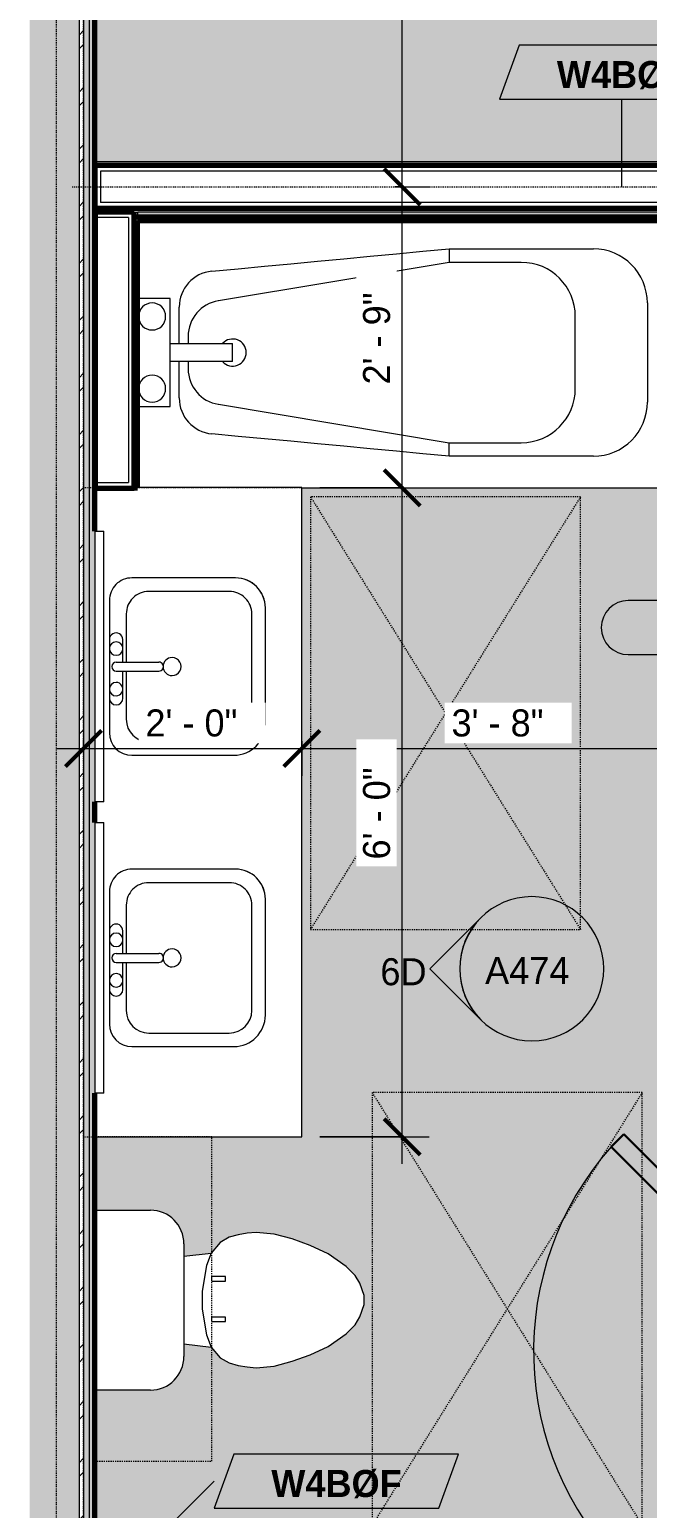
# Model space of a CAD drawing. Header units: inches. Extents: x -2533 to -979, y 116 to 10917.
# Drawn here: x -1989.1 to -1920.4, y 10524.3 to 10688.4 of the extents above; entities that cross this region are included whole.
import ezdxf

# ---------------------------------------------------------------- set-up
doc = ezdxf.new("R2010")
doc.units = ezdxf.units.IN
doc.header["$MEASUREMENT"] = 0
doc.linetypes.add('Dash', pattern=[0.25, 0.125, -0.125])
doc.linetypes.add('Dash 3_32_', pattern=[0.1875, 0.09375, -0.09375])
for name, color, linetype, lineweight in [('0-5', 130, 'Continuous', 5), ('A-ANNO-DIMS', 211, 'Continuous', 9), ('A-ANNO-DIMS-32', 211, 'Continuous', 9), ('A-DETL-1', 90, 'Dash 3_32_', 18), ('A-DOOR', 31, 'Continuous', 18), ('A-DOOR-3', 31, 'Continuous', 30), ('A-DOOR-4', 31, 'Continuous', 9), ('A-DOOR-FRAM-3', 31, 'Continuous', 30), ('A-DOOR-IDEN', 31, 'Continuous', 9), ('A-GENM', 5, 'Continuous', 9), ('A-GENM-HDLN', 13, 'Dash', 9), ('A-WALL', 113, 'Continuous', 18), ('A-WALL-2', 250, 'Continuous', 18), ('A-WALL-3', 113, 'Continuous', 70), ('A-WALL-IDEN', 211, 'Continuous', 9), ('A-WALL-PATT-1', 7, 'Continuous', 9), ('A-WALL-PATT-2', 8, 'Continuous', 9), ('A-WALL-PATT-3', 253, 'Continuous', 9), ('G-ANNO-SYMB', 111, 'Continuous', 9), ('I-WALL-1', 10, 'Continuous', 70), ('P-SANR-FIXT', 6, 'Continuous', 9), ('Q-CASE', 31, 'Continuous', 9), ('Q-CASE-1', 31, 'Dash', 9)]:
    doc.layers.add(name, color=color, linetype=linetype, lineweight=lineweight)
doc.layers.add('A-AREA-PATT-1', color=7, linetype='Continuous', lineweight=9, transparency=1)
doc.styles.add('Century Gothic', font='ufonts.com_century-gothic.ttf', dxfattribs={"height": 3})
doc.styles.add('Century Gothic_B', font='GOTHICB.TTF', dxfattribs={"height": 3})
doc.dimstyles.new('OD_1__HACK_2', dxfattribs={"dimscale": 12, "dimtxt": 3.132505, "dimasz": 0.333333, "dimexe": 0.25, "dimexo": 0.166667, "dimgap": 0.041667, "dimtad": 1, "dimdec": 0, "dimzin": 3, "dimdsep": 46, "dimlunit": 4, "dimtxsty": 'Century Gothic', "dimblk1": 'OBLIQUE', "dimblk2": 'OBLIQUE', "dimsah": 1, "dimcen": 0.09, "dimdle": 0.25, "dimazin": 0, "dimtfac": 1, "dimtdec": 4, "dimtix": 1, "dimtmove": 0, "dimatfit": 3, "dimfxl": 1, "dimtvp": 1, "dimtfill": 1, "dimfrac": 2, "dimtolj": 1, "dimtzin": 0, "dimarcsym": 2})
pattern_1 = [(0, (0, 0), (10.24, 2.56), [0.422, -7.258, 0.422, -7.258, -40.96]), (0, (0, 0), (10.24, 2.56), [-15.36, 0.422, -14.938, 0.422, -7.258, -17.92]), (0, (0, 0), (10.24, 2.56), [-38.4, 0.422, -4.698, 0.422, -12.378]), (120, (3.84, 1.28), (-7.33702503, 7.58810013), [0.422, -7.258, 0.422, -7.258, -40.96]), (120, (3.84, 1.28), (-7.33702503, 7.58810013), [-15.36, 0.422, -14.938, 0.422, -7.258, -17.92]), (120, (3.84, 1.28), (-7.33702503, 7.58810013), [-38.4, 0.422, -4.698, 0.422, -12.378]), (240, (5.12, 6.4), (-2.90297497, -10.14810013), [0.422, -7.258, 0.422, -7.258, -40.96]), (240, (5.12, 6.4), (-2.90297497, -10.14810013), [-15.36, 0.422, -14.938, 0.422, -7.258, -17.92]), (240, (5.12, 6.4), (-2.90297497, -10.14810013), [-38.4, 0.422, -4.698, 0.422, -12.378])]

# ---------------------------------------------------------------- blocks, each defined once
blk = doc.blocks.new('CTR - 1st Phase - Common Walls_rvt-2-2ND _ 3RD FLOOR - 2BD C - ADA TYPE B')
at = {"layer": 'A-WALL-PATT-1'}
h = blk.add_hatch(dxfattribs=at)
h.set_pattern_fill('FP_1', color=256, style=0, pattern_type=2)
h.set_pattern_definition(pattern_1)
h.paths.add_polyline_path([(-2510.12, 10457.54), (-2509.5, 10457.54), (-2509.5, 10843.14), (-2510.12, 10843.14), (-2510.12, 10458.16)], flags=0)
h = blk.add_hatch(dxfattribs=at)
h.set_pattern_fill('FP_1', color=256, style=0, pattern_type=2)
h.set_pattern_definition(pattern_1)
h.paths.add_polyline_path([(-2508.87, 10458.16), (-2508.87, 10843.14), (-2509.5, 10843.14), (-2509.5, 10458.16)], flags=0)
at = {"layer": 'A-WALL-PATT-2'}
h = blk.add_hatch(dxfattribs=at)
h.set_pattern_fill('FP_2', color=256, style=0, pattern_type=2)
h.set_pattern_definition([(45, (0, 0), (-3.1678384, 3.1678384), []), (45, (0, 4.8), (-3.1678384, 3.1678384), [])])
h.paths.add_polyline_path([(-2510.62, 10457.54), (-2510.12, 10457.54), (-2510.12, 10843.14), (-2510.62, 10843.14), (-2510.62, 10458.16)], flags=0)
at = {"layer": 'A-WALL-PATT-3'}
h = blk.add_hatch(dxfattribs=at)
h.set_pattern_fill('FP_3', color=256, style=0, pattern_type=2)
h.set_pattern_definition([(161.57, (0.16, 0.16), (-1.279773737, -0.000426766), [0, -9.107, 1.011, 0]), (18.43, (-0.16, 0.16), (-1.279773737, 0.000426766), [0, -9.107, 1.011, 0]), (108.43, (0.16, 0.16), (0.639452382, -3.199964008), [3.035, -7.083]), (71.57, (-0.16, 0.16), (0.639452382, 3.199964008), [3.035, -7.083])])
h.paths.add_polyline_path([(-2516.12, 10457.54), (-2510.62, 10457.54), (-2510.62, 10843.14), (-2516.12, 10843.14), (-2516.12, 10458.16)], flags=0)
at = {"layer": 'A-WALL-2'}
for p, q in [((-2510.62, 10843.14), (-2510.62, 10458.16)), ((-2510.12, 10843.14), (-2510.12, 10458.16)), ((-2509.5, 10843.14), (-2509.5, 10458.16))]:
    blk.add_line(p, q, dxfattribs=at)
at = {"layer": 'I-WALL-1'}
for p, q in [((-2508.87, 10632.74), (-2508.87, 10843.14)), ((-2508.87, 10600.42), (-2508.87, 10602.74)), ((-2508.87, 10458.16), (-2508.87, 10570.42))]:
    blk.add_line(p, q, dxfattribs=at)
blk = doc.blocks.new('Toilet-Domestic-3D - Toilet-Domestic-3D-1352612-2ND _ 3RD FLOOR - 2BD C - ADA TYPE B')
at = {"layer": 'P-SANR-FIXT'}
for p, q in [((-9.98, 11.75), (-9.98, 17.93)), ((9.98, 17.93), (9.98, 11.75)), ((6.25, 8.02), (-6.25, 8.02)), ((-4.86, 8.02), (-5.21, 5)), ((4.86, 8.02), (5.21, 5)), ((-5.21, 5), (-6.4, 4)), ((-3.84, 5.5), (-5.21, 5)), ((-1, 6), (-3.84, 5.5)), ((1, 6), (-1, 6)), ((3.84, 5.5), (1, 6)), ((5.21, 5), (3.84, 5.5)), ((6.4, 4), (5.21, 5)), ((-6.4, 4), (-6.97, 3)), ((6.97, 3), (6.4, 4)), ((-7.24, 2), (-7.41, 1)), ((-6.97, 3), (-7.24, 2)), ((7.24, 2), (6.97, 3)), ((7.41, 1), (7.24, 2)), ((-7.41, 1), (-7.5, 0)), ((7.5, 0), (7.41, 1)), ((-7.5, 0), (-7.33, -1.99)), ((7.33, -1.99), (7.5, 0)), ((-7.33, -1.99), (-6.79, -4)), ((6.79, -4), (7.33, -1.99)), ((-6.79, -4), (-6.06, -6)), ((6.06, -6), (6.79, -4)), ((-6.06, -6), (-5.13, -8)), ((5.13, -8), (6.06, -6)), ((-5.13, -8), (-3.74, -10)), ((3.74, -10), (5.13, -8)), ((-3.74, -10), (-2.74, -11)), ((-2.74, -11), (-1.87, -11.5)), ((1.87, -11.5), (2.74, -11)), ((2.74, -11), (3.74, -10)), ((-1.87, -11.5), (-0.5, -12)), ((-0.5, -12), (0.5, -12)), ((0.5, -12), (1.87, -11.5))]:
    blk.add_line(p, q, dxfattribs=at)
for centre, start, end in [((-6.25, 11.75), 180, 270), ((6.25, 11.75), 270, 360)]:
    blk.add_arc(centre, 3.73, start, end, dxfattribs=at)
blk = doc.blocks.new('Bath Vanity - Bath Vanity 72_-2551085-2ND _ 3RD FLOOR - 2BD C - ADA TYPE B')
at = {"layer": 'Q-CASE'}
for p, q in [((-35.26, -1), (-35.26, -24)), ((36.74, -24), (36.74, -5.75)), ((-35.26, -24), (36.74, -24))]:
    blk.add_line(p, q, dxfattribs=at)
blk = doc.blocks.new('ADA Clearances - 30_x48_-3054095-2ND _ 3RD FLOOR - 2BD C - ADA TYPE B')
at = {"layer": 'A-GENM-HDLN'}
for p, q in [((15, -24), (-15, 24)), ((-15, -24), (15, 24)), ((15, 24), (-15, 24)), ((-15, 24), (-15, -24)), ((15, -24), (15, 24)), ((-15, -24), (15, -24))]:
    blk.add_line(p, q, dxfattribs=at)
blk = doc.blocks.new('M_Sink Vanity-Square - 500 x 440mm-1352614-2ND _ 3RD FLOOR - 2BD C - ADA TYPE B')
at = {"layer": 'P-SANR-FIXT'}
for p, q in [((7.96, 7.09), (-6.72, 7.09)), ((7.96, 7.09), (-6.72, 7.09)), ((3.62, 7.09), (-2.88, 7.09)), ((0.12, 5.22), (-5.22, 5.22)), ((-2.88, 5.59), (0.12, 5.59)), ((0.12, 6.33), (0.12, 1.59)), ((1.12, 6.33), (1.12, 1.59)), ((1.12, 5.59), (3.62, 5.59)), ((6.46, 5.22), (1.12, 5.22)), ((-9.22, 4.59), (-9.22, -6.73)), ((-9.22, 4.59), (-9.22, -6.73)), ((10.46, -6.91), (10.46, 4.59)), ((10.46, -6.91), (10.46, 4.59)), ((-7.72, 2.72), (-7.72, -6.23)), ((8.96, -6.23), (8.96, 2.72)), ((-5.22, -8.73), (6.46, -8.73)), ((-5.72, -10.23), (7.14, -10.23)), ((-5.72, -10.23), (7.14, -10.23))]:
    blk.add_line(p, q, dxfattribs=at)
for centre, radius, start, end in [((-6.72, 4.59), 2.5, 90, 180), ((-6.72, 4.59), 2.5, 90, 180), ((-2.88, 6.34), 0.75, 90, 270), ((-1.88, 6.34), 0.75, 360, 180), ((0.62, 6.33), 0.5, 360, 180), ((2.62, 6.34), 0.75, 360, 180), ((3.62, 6.34), 0.75, 270, 90), ((7.96, 4.59), 2.5, 0, 90), ((7.96, 4.59), 2.5, 360, 90), ((-5.22, 2.72), 2.5, 90, 180), ((-1.88, 6.34), 0.75, 180, 0), ((2.62, 6.34), 0.75, 180, 360), ((6.46, 2.72), 2.5, 0, 90), ((0.62, 0.13), 1, 360, 180), ((0.62, 0.13), 1, 180, 0), ((0.62, 1.59), 0.5, 180, 0), ((-5.22, -6.23), 2.5, 180, 270), ((6.46, -6.23), 2.5, 270, 0), ((-5.72, -6.73), 3.5, 180, 270), ((-5.72, -6.73), 3.5, 180, 270), ((7.14, -6.91), 3.32, 270, 360), ((7.14, -6.91), 3.32, 270, 0)]:
    blk.add_arc(centre, radius, start, end, dxfattribs=at)
blk = doc.blocks.new('SWING - SINGLE - FLUSH - 2-10 x 6-8 - PRIVACY-3199407-2ND _ 3RD FLOOR - 2BD C - ADA TYPE B')
at = {"layer": 'A-DOOR-3'}
for p, q in [((15, 2.37), (15, 36.38)), ((17, 36.38), (15, 36.38)), ((17, 2.37), (17, 36.38)), ((17, 2.37), (15, 2.37))]:
    blk.add_line(p, q, dxfattribs=at)
at = {"layer": 'A-DOOR-4'}
blk.add_arc((17, 2.37), 34.07, 93.3657, 180, dxfattribs=at)
at = {"layer": 'A-DOOR-FRAM-3'}
for p, q in [((-17, 3.37), (-20, 3.37)), ((-20, 3.37), (-20, 2.37)), ((-17, 2.37), (-17, 3.37)), ((20, 3.37), (17, 3.37)), ((17, 3.37), (17, 2.37)), ((20, 2.37), (20, 3.37)), ((-20, 2.37), (-17, 2.37)), ((17, 2.37), (20, 2.37)), ((-17, -2.38), (-20, -2.38)), ((-20, -2.38), (-20, -3.38)), ((-17, -3.38), (-17, -2.38)), ((20, -2.38), (17, -2.38)), ((17, -2.38), (17, -3.38)), ((20, -3.38), (20, -2.38)), ((-20, -3.38), (-17, -3.38)), ((17, -3.38), (20, -3.38))]:
    blk.add_line(p, q, dxfattribs=at)
blk = doc.blocks.new('SWING - SINGLE - FLUSH - 2-8 x 6-8 - PASSAGE-3199406-2ND _ 3RD FLOOR - 2BD C - ADA TYPE B')
at = {"layer": 'A-DOOR-3'}
for p, q in [((14, 2.37), (14, 34.38)), ((16, 34.38), (14, 34.38)), ((16, 2.37), (16, 34.38)), ((16, 2.37), (14, 2.37))]:
    blk.add_line(p, q, dxfattribs=at)
at = {"layer": 'A-DOOR-4'}
blk.add_arc((16, 2.37), 32.07, 93.5759, 180, dxfattribs=at)
at = {"layer": 'A-DOOR-FRAM-3'}
for p, q in [((-16, 3.37), (-19, 3.37)), ((-19, 3.37), (-19, 2.37)), ((-16, 2.37), (-16, 3.37)), ((19, 3.37), (16, 3.37)), ((16, 3.37), (16, 2.37)), ((19, 2.37), (19, 3.37)), ((-19, 2.37), (-16, 2.37)), ((16, 2.37), (19, 2.37)), ((-16, -2.38), (-19, -2.38)), ((-19, -2.38), (-19, -3.38)), ((-16, -3.38), (-16, -2.38)), ((19, -2.38), (16, -2.38)), ((16, -2.38), (16, -3.38)), ((19, -3.38), (19, -2.38)), ((-19, -3.38), (-16, -3.38)), ((16, -3.38), (19, -3.38))]:
    blk.add_line(p, q, dxfattribs=at)
blk = doc.blocks.new('Basic Wall _ INT - W4BØF - _5_8 GYP - 2X4 WOOD_BATT_ - 5_8 GYP_ - ___-2694511-2ND _ 3RD FLOOR - 2BD C - ADA TYPE B')
at = {"layer": 'A-WALL'}
for p, q in [((-2441.12, 10673.74), (-2508.87, 10673.74)), ((-2441.12, 10673.45), (-2508.87, 10673.45)), ((-2395.12, 10673.74), (-2401.12, 10673.74)), ((-2395.12, 10673.45), (-2401.12, 10673.45)), ((-2352.3, 10673.74), (-2388.37, 10673.74)), ((-2352.3, 10673.45), (-2388.37, 10673.45)), ((-2352.3, 10673.74), (-2352.3, 10673.45)), ((-2352.3, 10673.45), (-2352.3, 10673.37)), ((-2352.3, 10673.37), (-2352.3, 10673.32))]:
    blk.add_line(p, q, dxfattribs=at)
blk = doc.blocks.new('Basic Wall _ INT - W4BØF - _5_8 GYP - 2X4 WOOD_BATT_ - 5_8 GYP_ - ___-2694512-2ND _ 3RD FLOOR - 2BD C - ADA TYPE B')
at = {"layer": 'A-WALL'}
for p, q in [((-2508.87, 10668.45), (-2444.5, 10668.45)), ((-2444.91, 10668.16), (-2504.09, 10668.16)), ((-2401.12, 10668.45), (-2352.42, 10668.45)), ((-2352.71, 10668.16), (-2401.12, 10668.16))]:
    blk.add_line(p, q, dxfattribs=at)
at = {"layer": 'A-WALL', "flags": 128}
for points in [[(-2352.34, 10668.53), (-2352.36, 10668.51), (-2352.38, 10668.49), (-2352.4, 10668.47), (-2352.41, 10668.46), (-2352.42, 10668.45), (-2352.42, 10668.45)], [(-2352.42, 10668.45), (-2352.44, 10668.43), (-2352.5, 10668.37), (-2352.59, 10668.28), (-2352.71, 10668.16)]]:
    blk.add_lwpolyline(points, dxfattribs=at)
blk = doc.blocks.new('300 Series Wall Hung Cabinet_326 - 36_-2909952-2ND _ 3RD FLOOR - 2BD C - ADA TYPE B')
at = {"layer": 'Q-CASE'}
for p, q in [((-2.5, -13.19), (-2.01, -13.19)), ((-2.5, -13.19), (-2.5, -14.69)), ((-2.5, -14.69), (-2.01, -14.69)), ((-2.01, -14.69), (-2.01, -13.19)), ((2, -13.19), (2.49, -13.19)), ((2, -13.19), (2, -14.69)), ((2, -14.69), (2.49, -14.69)), ((2.49, -14.69), (2.49, -13.19))]:
    blk.add_line(p, q, dxfattribs=at)
at = {"layer": 'Q-CASE-1'}
for p, q in [((18, -0.19), (-18, -0.19)), ((-18, -0.19), (-18, -13.19)), ((18, -13.19), (18, -0.19)), ((-18, -13.19), (18, -13.19))]:
    blk.add_line(p, q, dxfattribs=at)
blk = doc.blocks.new('BATHROOM MIRROR - BATHROOM MIRROR 30_-3124767-2ND _ 3RD FLOOR - 2BD C - ADA TYPE B')
at = {"layer": 'Q-CASE'}
for p, q in [((15.74, 24), (-14.26, 24)), ((-14.26, 23), (-14.26, 24)), ((-14.26, 23), (15.74, 23)), ((15.74, 24), (15.74, 23))]:
    blk.add_line(p, q, dxfattribs=at)
blk = doc.blocks.new('Bath Tub - Maestro - 60_x30_-1352617-2ND _ 3RD FLOOR - 2BD C - ADA TYPE B')
at = {"layer": 'P-SANR-FIXT'}
for p, q in [((35, 26.5), (51, 26.5)), ((35, 26.5), (35, 25)), ((35, 25), (9.35, 20.74)), ((43, 25), (35, 25)), ((4, 21), (0.38, 21)), ((4, 16), (4, 21)), ((5, 16), (5, 20.04)), ((57, 20.5), (57, 9.5)), ((49, 11), (49, 19)), ((6, 16.8), (6, 16)), ((4, 14), (4, 16)), ((4, 16), (10.94, 16)), ((10.94, 14), (10.94, 16)), ((4, 9), (4, 14)), ((10.94, 14), (4, 14)), ((5, 9.96), (5, 14)), ((6, 14), (6, 13.2)), ((0.38, 9), (4, 9)), ((9.35, 9.26), (35, 5)), ((35, 3.5), (35, 5)), ((35, 5), (43, 5)), ((51, 3.5), (35, 3.5)), ((18.63, 0), (59.63, 0))]:
    blk.add_line(p, q, dxfattribs=at)
at = {"layer": 'P-SANR-FIXT', "flags": 128}
for points in [[(8.63, 24.03), (11.56, 24.3), (14.49, 24.58), (17.42, 24.85), (20.35, 25.13), (23.28, 25.4), (26.21, 25.68), (29.14, 25.95), (32.07, 26.23), (35, 26.5)], [(35, 3.5), (32.07, 3.77), (29.14, 4.05), (26.21, 4.32), (23.28, 4.6), (20.35, 4.87), (17.42, 5.15), (14.49, 5.42), (11.56, 5.7), (8.63, 5.97)]]:
    blk.add_lwpolyline(points, dxfattribs=at)
at = {"layer": 'P-SANR-FIXT'}
for centre, radius, start, end in [((51, 20.5), 6, 360, 90), ((43, 19), 6, 360, 90), ((9, 20.04), 4, 95.3558, 180), ((2, 19), 1.5, 360, 180), ((10, 16.8), 4, 99.4223, 180), ((2, 19), 1.5, 180, 360), ((10.94, 15), 1.5, 360, 137.9289), ((10.94, 15), 1.5, 222.0711, 360), ((10, 13.2), 4, 180, 260.5777), ((2, 11), 1.5, 360, 180), ((2, 11), 1.5, 180, 360), ((9, 9.96), 4, 180, 264.6442), ((43, 11), 6, 270, 0), ((51, 9.5), 6, 270, 360)]:
    blk.add_arc(centre, radius, start, end, dxfattribs=at)
blk = doc.blocks.new('Basic Wall _ INT - W4FØF - INT - _5_8 GYP - 2X4 WOOD_BATT__ - ___-3236079-2ND _ 3RD FLOOR - 2BD C - ADA TYPE B')
at = {"layer": 'A-WALL'}
for p, q in [((-2504.5, 10668.16), (-2504.46, 10668.16)), ((-2504.46, 10668.16), (-2504.37, 10668.16)), ((-2504.37, 10667.57), (-2504.37, 10668.16)), ((-2504.37, 10668.16), (-2504.09, 10668.16)), ((-2504.09, 10667.57), (-2504.09, 10668.16))]:
    blk.add_line(p, q, dxfattribs=at)
blk = doc.blocks.new('Elevation - Filled Arrow-152140-2ND _ 3RD FLOOR - 2BD C - ADA TYPE B')
at = {"layer": 'G-ANNO-SYMB'}
for start, end in [(360, 180), (180, 360)]:
    blk.add_arc((0, 0), 0.25, start, end, dxfattribs=at)
blk = doc.blocks.new('Elevation - Filled Arrow-151867-2ND _ 3RD FLOOR - 2BD C - ADA TYPE B')
at = {"layer": 'G-ANNO-SYMB'}
for p, q in [((0, 0.3536), (-0.1768, 0.1768)), ((0.1768, 0.1768), (0, 0.3536))]:
    blk.add_line(p, q, dxfattribs=at)
blk.add_arc((0, 0), 0.25, 45, 135, dxfattribs=at)
blk = doc.blocks.new('DIMBLOCK50-2ND _ 3RD FLOOR - 2BD C - ADA TYPE B')
at = {"layer": 'A-ANNO-DIMS-32', "lineweight": 50}
for p, q in [((-1983.06, 10608.63), (-1981.06, 10610.63)), ((-1958.81, 10608.63), (-1956.81, 10610.63)), ((-1983.06, 10608.63), (-1985.06, 10606.63)), ((-1958.81, 10608.63), (-1960.81, 10606.63))]:
    blk.add_line(p, q, dxfattribs=at)
at = {"layer": 'A-ANNO-DIMS-32'}
for p, q in [((-1983.06, 10609.46), (-1983.06, 10605.63)), ((-1983.06, 10608.63), (-1983.06, 10609.46)), ((-1958.81, 10609.46), (-1958.81, 10605.63)), ((-1958.81, 10608.63), (-1958.81, 10609.46)), ((-1986.06, 10608.63), (-1958.81, 10608.63))]:
    blk.add_line(p, q, dxfattribs=at)
at = {"layer": 'A-ANNO-DIMS-32', "color": 0, "insert": (-1976.19, 10612.98), "char_height": 3, "width": 12.5897, "attachment_point": 1, "line_spacing_factor": 0.984502, "style": 'Century Gothic', "bg_fill": 3, "box_fill_scale": 1.25, "bg_fill_color": 256, "bg_fill_true_color": 13158600, "bg_fill_transparency": 0}
blk.add_mtext('2\' - 0"', dxfattribs=at)
blk = doc.blocks.new('_Oblique')
at = {"color": 0, "linetype": 'ByBlock', "lineweight": -2}
blk.add_line((-0.5, -0.5), (0.5, 0.5), dxfattribs=at)
blk = doc.blocks.new('DIMBLOCK51-2ND _ 3RD FLOOR - 2BD C - ADA TYPE B')
at = {"layer": 'A-ANNO-DIMS-32', "lineweight": 50}
for p, q in [((-1958.81, 10608.63), (-1956.81, 10610.63)), ((-1915.06, 10608.63), (-1913.06, 10610.63)), ((-1958.81, 10608.63), (-1960.81, 10606.63)), ((-1915.06, 10608.63), (-1917.06, 10606.63))]:
    blk.add_line(p, q, dxfattribs=at)
at = {"layer": 'A-ANNO-DIMS-32'}
for p, q in [((-1958.81, 10609.46), (-1958.81, 10605.63)), ((-1958.81, 10608.63), (-1958.81, 10609.46)), ((-1915.06, 10609.46), (-1915.06, 10605.63)), ((-1915.06, 10608.63), (-1915.06, 10609.46)), ((-1958.81, 10608.63), (-1915.06, 10608.63))]:
    blk.add_line(p, q, dxfattribs=at)
at = {"layer": 'A-ANNO-DIMS-32', "color": 0, "insert": (-1942.19, 10612.98), "char_height": 3, "width": 12.5897, "attachment_point": 1, "line_spacing_factor": 0.984502, "style": 'Century Gothic', "bg_fill": 3, "box_fill_scale": 1.25, "bg_fill_color": 256, "bg_fill_true_color": 13158600, "bg_fill_transparency": 0}
blk.add_mtext('3\' - 8"', dxfattribs=at)
blk = doc.blocks.new('DIMBLOCK60-2ND _ 3RD FLOOR - 2BD C - ADA TYPE B')
at = {"layer": 'A-ANNO-DIMS-32', "lineweight": 50}
for p, q in [((-1947.67, 10637.57), (-1949.67, 10639.57)), ((-1947.67, 10637.57), (-1945.67, 10635.57)), ((-1947.67, 10565.57), (-1949.67, 10567.57)), ((-1947.67, 10565.57), (-1945.67, 10563.57))]:
    blk.add_line(p, q, dxfattribs=at)
at = {"layer": 'A-ANNO-DIMS-32'}
for p, q in [((-1956.81, 10637.57), (-1944.67, 10637.57)), ((-1947.67, 10637.57), (-1956.81, 10637.57)), ((-1947.67, 10562.57), (-1947.67, 10637.57)), ((-1956.81, 10565.57), (-1944.67, 10565.57)), ((-1947.67, 10565.57), (-1956.81, 10565.57))]:
    blk.add_line(p, q, dxfattribs=at)
at = {"layer": 'A-ANNO-DIMS-32', "color": 0, "insert": (-1952.02, 10596.33), "char_height": 3, "width": 12.5897, "attachment_point": 1, "rotation": 90, "line_spacing_factor": 0.984502, "style": 'Century Gothic', "bg_fill": 3, "box_fill_scale": 1.25, "bg_fill_color": 256, "bg_fill_true_color": 13158600, "bg_fill_transparency": 0}
blk.add_mtext('6\' - 0"', dxfattribs=at)
blk = doc.blocks.new('DIMBLOCK61-2ND _ 3RD FLOOR - 2BD C - ADA TYPE B')
at = {"layer": 'A-ANNO-DIMS-32', "lineweight": 50}
for p, q in [((-1947.67, 10670.95), (-1949.67, 10672.95)), ((-1947.67, 10670.95), (-1945.67, 10668.95)), ((-1947.67, 10637.57), (-1949.67, 10639.57)), ((-1947.67, 10637.57), (-1945.67, 10635.57))]:
    blk.add_line(p, q, dxfattribs=at)
at = {"layer": 'A-ANNO-DIMS-32'}
for p, q in [((-1948.5, 10670.95), (-1944.67, 10670.95)), ((-1947.67, 10670.95), (-1948.5, 10670.95)), ((-1947.67, 10637.57), (-1947.67, 10670.95)), ((-1956.81, 10637.57), (-1944.67, 10637.57)), ((-1947.67, 10637.57), (-1956.81, 10637.57))]:
    blk.add_line(p, q, dxfattribs=at)
at = {"layer": 'A-ANNO-DIMS-32', "color": 0, "insert": (-1952.02, 10649.02), "char_height": 3, "width": 12.5897, "attachment_point": 1, "rotation": 90, "line_spacing_factor": 0.984502, "style": 'Century Gothic', "bg_fill": 3, "box_fill_scale": 1.25, "bg_fill_color": 256, "bg_fill_true_color": 13158600, "bg_fill_transparency": 0}
blk.add_mtext('2\' - 9"', dxfattribs=at)
blk = doc.blocks.new('DIMBLOCK62-2ND _ 3RD FLOOR - 2BD C - ADA TYPE B')
at = {"layer": 'A-ANNO-DIMS-32'}
for p, q in [((-1947.67, 10670.95), (-1947.67, 10846.14)), ((-1948.5, 10843.14), (-1944.67, 10843.14)), ((-1947.67, 10843.14), (-1948.5, 10843.14)), ((-1948.5, 10670.95), (-1944.67, 10670.95)), ((-1947.67, 10670.95), (-1948.5, 10670.95))]:
    blk.add_line(p, q, dxfattribs=at)
at = {"layer": 'A-ANNO-DIMS-32', "lineweight": 50}
for p, q in [((-1947.67, 10843.14), (-1949.67, 10845.14)), ((-1947.67, 10843.14), (-1945.67, 10841.14)), ((-1947.67, 10670.95), (-1949.67, 10672.95)), ((-1947.67, 10670.95), (-1945.67, 10668.95))]:
    blk.add_line(p, q, dxfattribs=at)
at = {"layer": 'A-ANNO-DIMS-32', "color": 0, "insert": (-1952.02, 10750.63), "char_height": 3, "width": 15.394, "attachment_point": 1, "rotation": 90, "line_spacing_factor": 0.984502, "style": 'Century Gothic', "bg_fill": 3, "box_fill_scale": 1.25, "bg_fill_color": 256, "bg_fill_true_color": 13158600, "bg_fill_transparency": 0}
blk.add_mtext('14\' - 4"', dxfattribs=at)
blk = doc.blocks.new('DIMBLOCK64-2ND _ 3RD FLOOR - 2BD C - ADA TYPE B')
at = {"layer": 'A-ANNO-DIMS-32'}
for p, q in [((-1880.47, 10528.94), (-1871.27, 10519.73)), ((-1873.39, 10521.85), (-1880.47, 10528.94)), ((-1930.96, 10464.29), (-1873.39, 10521.85)), ((-1950.65, 10483.98), (-1928.84, 10462.17)), ((-1930.96, 10464.29), (-1950.65, 10483.98))]:
    blk.add_line(p, q, dxfattribs=at)
at = {"layer": 'A-ANNO-DIMS-32', "lineweight": 50}
for p, q in [((-1873.39, 10521.85), (-1873.39, 10524.68)), ((-1873.39, 10521.85), (-1873.39, 10519.03)), ((-1930.96, 10464.29), (-1930.96, 10467.12)), ((-1930.96, 10464.29), (-1930.96, 10461.46))]:
    blk.add_line(p, q, dxfattribs=at)
at = {"layer": 'A-ANNO-DIMS-32', "color": 0, "insert": (-1908.96, 10492.44), "char_height": 3, "width": 12.5897, "attachment_point": 1, "rotation": 45, "line_spacing_factor": 0.984502, "style": 'Century Gothic', "bg_fill": 3, "box_fill_scale": 1.25, "bg_fill_color": 256, "bg_fill_true_color": 13158600, "bg_fill_transparency": 0}
blk.add_mtext('6\' - 9"', dxfattribs=at)
blk = doc.blocks.new('Door Tag - Type Mark-2601225-2ND _ 3RD FLOOR - 2BD C - ADA TYPE B')
at = {"layer": 'A-DOOR-IDEN'}
for p, q in [((0.234375, 0.09375), (-0.234375, 0.09375)), ((-0.234375, -0.09375), (0.234375, -0.09375))]:
    blk.add_line(p, q, dxfattribs=at)
for centre, start, end in [((-0.234375, 0), 90, 270), ((0.234375, 0), 270, 90)]:
    blk.add_arc(centre, 0.09375, start, end, dxfattribs=at)
blk = doc.blocks.new('Wall Tag - ONE-2663183-2ND _ 3RD FLOOR - 2BD C - ADA TYPE B')
at = {"layer": 'A-WALL-IDEN'}
for p, q in [((-0.3561, 0.0937), (-0.4244, -0.0937)), ((0.4244, 0.0937), (-0.3561, 0.0937)), ((0.3561, -0.0937), (0.4244, 0.0937)), ((-0.4244, -0.0937), (0.3561, -0.0937))]:
    blk.add_line(p, q, dxfattribs=at)

msp = doc.modelspace()

# ---------------------------------------------------------------- hatches: boundary and pattern name
at = {"layer": 'A-AREA-PATT-1'}
msp.add_hatch(color=256, dxfattribs=at).paths.add_polyline_path([(-1900, 10670.95), (-1877.06, 10670.95), (-1877.06, 10674.32), (-1874.06, 10674.32), (-1874.06, 10673.74), (-1868.06, 10673.74), (-1868.06, 10676.13), (-1864.69, 10676.13), (-1864.69, 10710.13), (-1868.06, 10710.13), (-1868.06, 10713.13), (-1867.48, 10713.13), (-1867.48, 10842.51), (-1981.81, 10842.51), (-1981.81, 10825.73), (-1964.56, 10825.73), (-1964.56, 10807.73), (-1981.81, 10807.73), (-1981.81, 10804.73), (-1903.06, 10804.73), (-1903.06, 10726.73), (-1981.81, 10726.73), (-1981.81, 10723.8), (-1964.56, 10723.8), (-1964.56, 10705.8), (-1981.81, 10705.8), (-1981.81, 10673.74), (-1914.06, 10673.74), (-1914.06, 10674.32), (-1911.06, 10674.32), (-1911.06, 10670.95), (-1907.42, 10670.95)], flags=0)
h = msp.add_hatch(color=256, dxfattribs=at)
h.paths.add_polyline_path([(-1955.6, 10488.93), (-1953.21, 10491.32), (-1951.65, 10489.75), (-1925.46, 10515.94), (-1925.88, 10516.36), (-1923.75, 10518.48), (-1921.37, 10516.09), (-1897.33, 10540.13), (-1899.71, 10542.52), (-1898.86, 10543.38), (-1917.85, 10562.37), (-1917.85, 10587.06), (-1915.06, 10587.06), (-1915.06, 10657.06), (-1916.56, 10657.06), (-1916.56, 10621.06), (-1917.85, 10621.06), (-1917.85, 10637.57), (-1958.81, 10637.57), (-1958.81, 10565.57), (-1981.81, 10565.57), (-1981.81, 10557.43), (-1975.64, 10557.43), (-1974.67, 10557.3), (-1973.78, 10556.93), (-1973, 10556.33), (-1972.41, 10555.56), (-1972.04, 10554.66), (-1971.91, 10553.62), (-1971.91, 10552.31), (-1968.89, 10552.66), (-1967.89, 10553.85), (-1966.89, 10554.42), (-1965.89, 10554.69), (-1964.88, 10554.86), (-1963.89, 10554.95), (-1961.9, 10554.77), (-1959.89, 10554.24), (-1957.89, 10553.51), (-1955.89, 10552.58), (-1953.89, 10551.19), (-1952.89, 10550.19), (-1952.39, 10549.32), (-1951.89, 10547.95), (-1951.89, 10546.95), (-1952.39, 10545.58), (-1952.89, 10544.71), (-1953.89, 10543.71), (-1955.89, 10542.32), (-1957.89, 10541.39), (-1960.02, 10540.63), (-1961.9, 10540.12), (-1963.89, 10539.95), (-1964.88, 10540.04), (-1965.89, 10540.21), (-1966.89, 10540.48), (-1967.89, 10541.05), (-1968.89, 10542.24), (-1971.91, 10542.59), (-1971.91, 10541.2), (-1972.04, 10540.23), (-1972.41, 10539.34), (-1973, 10538.56), (-1973.78, 10537.97), (-1974.67, 10537.6), (-1975.64, 10537.47), (-1981.81, 10537.47), (-1981.81, 10519.09), (-1978.38, 10515.65), (-1977.96, 10516.07), (-1975.84, 10513.95), (-1978.23, 10511.56), (-1955.66, 10488.99)], flags=0)
h.paths.add_polyline_path([(-1918.44, 10667.57), (-1917.85, 10667.57), (-1917.85, 10668.16), (-1977.03, 10668.16), (-1977.03, 10667.57), (-1918.55, 10667.57)], flags=0)

# ---------------------------------------------------------------- linework, layer by layer
at = {"layer": 'A-DETL-1'}
for p, q in [((-1986.06, 10457.54), (-1986.06, 10843.14)), ((-1983.06, 10454.29), (-1983.06, 10843.14)), ((-1984.31, 10670.95), (-1822.86, 10670.95)), ((-1958.81, 10637.57), (-1983.06, 10637.57)), ((-1958.81, 10565.57), (-1958.81, 10637.57)), ((-1983.06, 10565.57), (-1958.81, 10565.57))]:
    msp.add_line(p, q, dxfattribs=at)
at = {"layer": 'A-WALL'}
for p, q in [((-1981.19, 10672.7), (-1981.19, 10669.2)), ((-1911.06, 10672.7), (-1981.19, 10672.7)), ((-1916.81, 10669.2), (-1981.19, 10669.2)), ((-1981.56, 10668.16), (-1981.56, 10637.54)), ((-1978.06, 10667.54), (-1981.56, 10667.54)), ((-1978.06, 10667.54), (-1978.06, 10638.16)), ((-1981.56, 10638.16), (-1978.06, 10638.16))]:
    msp.add_line(p, q, dxfattribs=at)
at = {"layer": 'A-WALL-3'}
for p, q in [((-1911.06, 10673.32), (-1981.81, 10673.32)), ((-1981.81, 10673.32), (-1981.81, 10668.57)), ((-1981.81, 10668.57), (-1917.44, 10668.57)), ((-1977.44, 10668.16), (-1981.81, 10668.16)), ((-1981.81, 10668.16), (-1981.81, 10637.54)), ((-1977.44, 10637.54), (-1977.44, 10668.16)), ((-1917.44, 10667.57), (-1977.44, 10667.57)), ((-1977.06, 10667.2), (-1917.81, 10667.2)), ((-1977.06, 10637.57), (-1977.06, 10667.2)), ((-1981.81, 10637.54), (-1977.44, 10637.54)), ((-1977.44, 10637.57), (-1977.06, 10637.57))]:
    msp.add_line(p, q, dxfattribs=at)
at = {"layer": 'A-WALL-IDEN'}
for p, q in [((-1923.27, 10670.95), (-1923.27, 10680.66)), ((-1981.3, 10514.63), (-1968.57, 10527.36))]:
    msp.add_line(p, q, dxfattribs=at)

# ---------------------------------------------------------------- block references
at = {"layer": '0-5'}
msp.add_blockref('CTR - 1st Phase - Common Walls_rvt-2-2ND _ 3RD FLOOR - 2BD C - ADA TYPE B', (527.06, 0), dxfattribs=at)
at = {"layer": 'A-DOOR'}
for name, p, rotation in [('SWING - SINGLE - FLUSH - 2-10 x 6-8 - PRIVACY-3199407-2ND _ 3RD FLOOR - 2BD C - ADA TYPE B', (-1909.35, 10528.11), 44.99999999996775), ('SWING - SINGLE - FLUSH - 2-8 x 6-8 - PASSAGE-3199406-2ND _ 3RD FLOOR - 2BD C - ADA TYPE B', (-1966.91, 10500.25), 314.9999999999997)]:
    msp.add_blockref(name, p, dxfattribs=dict(at, rotation=rotation))
at = {"layer": 'A-DOOR-IDEN', "xscale": 31.99999999999999, "yscale": 31.99999999999999, "zscale": 31.99999999999999}
msp.add_blockref('Door Tag - Type Mark-2601225-2ND _ 3RD FLOOR - 2BD C - ADA TYPE B', (-1915.06, 10622.06), dxfattribs=at)
at = {"layer": 'A-GENM', "rotation": 180}
for p in [(-1942.86, 10612.57), (-1936.01, 10546.48)]:
    msp.add_blockref('ADA Clearances - 30_x48_-3054095-2ND _ 3RD FLOOR - 2BD C - ADA TYPE B', p, dxfattribs=at)
at = {"layer": 'A-WALL'}
for name in ['Basic Wall _ INT - W4BØF - _5_8 GYP - 2X4 WOOD_BATT_ - 5_8 GYP_ - ___-2694511-2ND _ 3RD FLOOR - 2BD C - ADA TYPE B', 'Basic Wall _ INT - W4BØF - _5_8 GYP - 2X4 WOOD_BATT_ - 5_8 GYP_ - ___-2694512-2ND _ 3RD FLOOR - 2BD C - ADA TYPE B', 'Basic Wall _ INT - W4FØF - INT - _5_8 GYP - 2X4 WOOD_BATT__ - ___-3236079-2ND _ 3RD FLOOR - 2BD C - ADA TYPE B']:
    msp.add_blockref(name, (527.06, 0), dxfattribs=at)
at = {"layer": 'A-WALL-IDEN', "xscale": 31.99999999999999, "yscale": 31.99999999999999, "zscale": 31.99999999999999}
msp.add_blockref('Wall Tag - ONE-2663183-2ND _ 3RD FLOOR - 2BD C - ADA TYPE B', (-1923.27, 10683.66), dxfattribs=at)
at = {"layer": 'G-ANNO-SYMB', "xscale": 31.99999999999999, "yscale": 31.99999999999999, "zscale": 31.99999999999999}
msp.add_blockref('Elevation - Filled Arrow-152140-2ND _ 3RD FLOOR - 2BD C - ADA TYPE B', (-1933.28, 10584.21), dxfattribs=at)
at = {"layer": 'G-ANNO-SYMB', "xscale": 31.99999999999999, "yscale": 31.99999999999999, "zscale": 31.99999999999999, "rotation": 90.00000000000037}
msp.add_blockref('Elevation - Filled Arrow-151867-2ND _ 3RD FLOOR - 2BD C - ADA TYPE B', (-1933.28, 10584.21), dxfattribs=at)
at = {"layer": 'P-SANR-FIXT'}
msp.add_blockref('Bath Tub - Maestro - 60_x30_-1352617-2ND _ 3RD FLOOR - 2BD C - ADA TYPE B', (-1977.44, 10637.57), dxfattribs=at)
for name, p, rotation in [('M_Sink Vanity-Square - 500 x 440mm-1352614-2ND _ 3RD FLOOR - 2BD C - ADA TYPE B', (-1973.1, 10617.11), 89.99999999995251), ('M_Sink Vanity-Square - 500 x 440mm-1352614-2ND _ 3RD FLOOR - 2BD C - ADA TYPE B', (-1973.1, 10584.8), 89.99999999995251), ('Toilet-Domestic-3D - Toilet-Domestic-3D-1352612-2ND _ 3RD FLOOR - 2BD C - ADA TYPE B', (-1963.89, 10547.45), 89.9999999999757)]:
    msp.add_blockref(name, p, dxfattribs=dict(at, rotation=rotation))
at = {"layer": 'Q-CASE'}
for name, p, rotation in [('Bath Vanity - Bath Vanity 72_-2551085-2ND _ 3RD FLOOR - 2BD C - ADA TYPE B', (-1982.81, 10600.84), 90.00000000004017), ('BATHROOM MIRROR - BATHROOM MIRROR 30_-3124767-2ND _ 3RD FLOOR - 2BD C - ADA TYPE B', (-1957.81, 10617), 89.9999999999576), ('BATHROOM MIRROR - BATHROOM MIRROR 30_-3124767-2ND _ 3RD FLOOR - 2BD C - ADA TYPE B', (-1957.81, 10584.68), 89.9999999999576), ('300 Series Wall Hung Cabinet_326 - 36_-2909952-2ND _ 3RD FLOOR - 2BD C - ADA TYPE B', (-1982, 10547.57), 89.99999999995785)]:
    msp.add_blockref(name, p, dxfattribs=dict(at, rotation=rotation))

# ---------------------------------------------------------------- texts
at = {"layer": 'A-WALL-IDEN', "insert": (-1930.49, 10684.91), "char_height": 3, "width": 17.372, "attachment_point": 1, "style": 'Century Gothic_B'}
msp.add_mtext('W4BØF', dxfattribs=at)
at = {"layer": 'G-ANNO-SYMB', "char_height": 3, "attachment_point": 1, "style": 'Century Gothic'}
for s, insert, width in [('6D', (-1950.09, 10585.38), 6.666), ('A474', (-1938.46, 10585.52), 12.221)]:
    msp.add_mtext(s, dxfattribs=dict(at, insert=insert, width=width))

# ---------------------------------------------------------------- next in the draw order: dimensions: what is measured, and where the dimension line sits
at = {"layer": 'A-ANNO-DIMS'}
dim = msp.add_linear_dim(base=(-1958.81, 10608.63), p1=(-1983.06, 10611.46), p2=(-1958.81, 10611.46), dimstyle='OD_1__HACK_2', override={"dimpost": '<>', "dimfxl": 24.25}, dxfattribs=at)
dim.commit()
dim.dimension.update_dxf_attribs({"geometry": 'DIMBLOCK50-2ND _ 3RD FLOOR - 2BD C - ADA TYPE B', "text_midpoint": (-1970.94, 10610.71)})
dim = msp.add_linear_dim(base=(-1873.39, 10521.85), p1=(-1952.06, 10485.4), p2=(-1881.89, 10530.35), angle=45, dimstyle='OD_1__HACK_2', override={"dimpost": '<>', "dimfxl": 83.340416}, dxfattribs=at)
dim.commit()
dim.dimension.update_dxf_attribs({"geometry": 'DIMBLOCK64-2ND _ 3RD FLOOR - 2BD C - ADA TYPE B', "text_midpoint": (-1903.64, 10494.54)})

# ---------------------------------------------------------------- next in the draw order: block references
at = {"layer": 'A-WALL-IDEN', "xscale": 31.99999999999999, "yscale": 31.99999999999999, "zscale": 31.99999999999999}
msp.add_blockref('Wall Tag - ONE-2663183-2ND _ 3RD FLOOR - 2BD C - ADA TYPE B', (-1954.99, 10527.36), dxfattribs=at)

# ---------------------------------------------------------------- next in the draw order: texts
at = {"layer": 'A-WALL-IDEN', "insert": (-1962.21, 10528.61), "char_height": 3, "width": 17.372, "attachment_point": 1, "style": 'Century Gothic_B'}
msp.add_mtext('W4BØF', dxfattribs=at)

# ---------------------------------------------------------------- next in the draw order: dimensions: what is measured, and where the dimension line sits
at = {"layer": 'A-ANNO-DIMS'}
dim = msp.add_linear_dim(base=(-1915.06, 10608.63), p1=(-1958.81, 10611.46), p2=(-1915.06, 10611.46), dimstyle='OD_1__HACK_2', override={"dimpost": '<>', "dimfxl": 43.75}, dxfattribs=at)
dim.commit()
dim.dimension.update_dxf_attribs({"geometry": 'DIMBLOCK51-2ND _ 3RD FLOOR - 2BD C - ADA TYPE B', "text_midpoint": (-1936.94, 10610.71)})

# ---------------------------------------------------------------- next in the draw order: dimensions: what is measured, and where the dimension line sits
dim = msp.add_linear_dim(base=(-1947.67, 10637.57), p1=(-1958.81, 10565.57), p2=(-1958.81, 10637.57), angle=90, dimstyle='OD_1__HACK_2', override={"dimpost": '<>', "dimfxl": 72}, dxfattribs=at)
dim.commit()
dim.dimension.update_dxf_attribs({"geometry": 'DIMBLOCK60-2ND _ 3RD FLOOR - 2BD C - ADA TYPE B', "text_midpoint": (-1949.75, 10601.57)})

# ---------------------------------------------------------------- next in the draw order: dimensions: what is measured, and where the dimension line sits
dim = msp.add_linear_dim(base=(-1947.67, 10670.95), p1=(-1958.81, 10637.57), p2=(-1950.5, 10670.95), angle=90, dimstyle='OD_1__HACK_2', override={"dimpost": '<>', "dimfxl": 34.394848}, dxfattribs=at)
dim.commit()
dim.dimension.update_dxf_attribs({"geometry": 'DIMBLOCK61-2ND _ 3RD FLOOR - 2BD C - ADA TYPE B', "text_midpoint": (-1949.75, 10654.26)})

# ---------------------------------------------------------------- next in the draw order: dimensions: what is measured, and where the dimension line sits
dim = msp.add_linear_dim(base=(-1947.67, 10843.14), p1=(-1950.5, 10670.95), p2=(-1950.5, 10843.14), angle=90, dimstyle='OD_1__HACK_2', override={"dimpost": '<>', "dimfxl": 172.190184}, dxfattribs=at)
dim.commit()
dim.dimension.update_dxf_attribs({"geometry": 'DIMBLOCK62-2ND _ 3RD FLOOR - 2BD C - ADA TYPE B', "text_midpoint": (-1949.71, 10757.04)})

doc.saveas('drawing.dxf')
